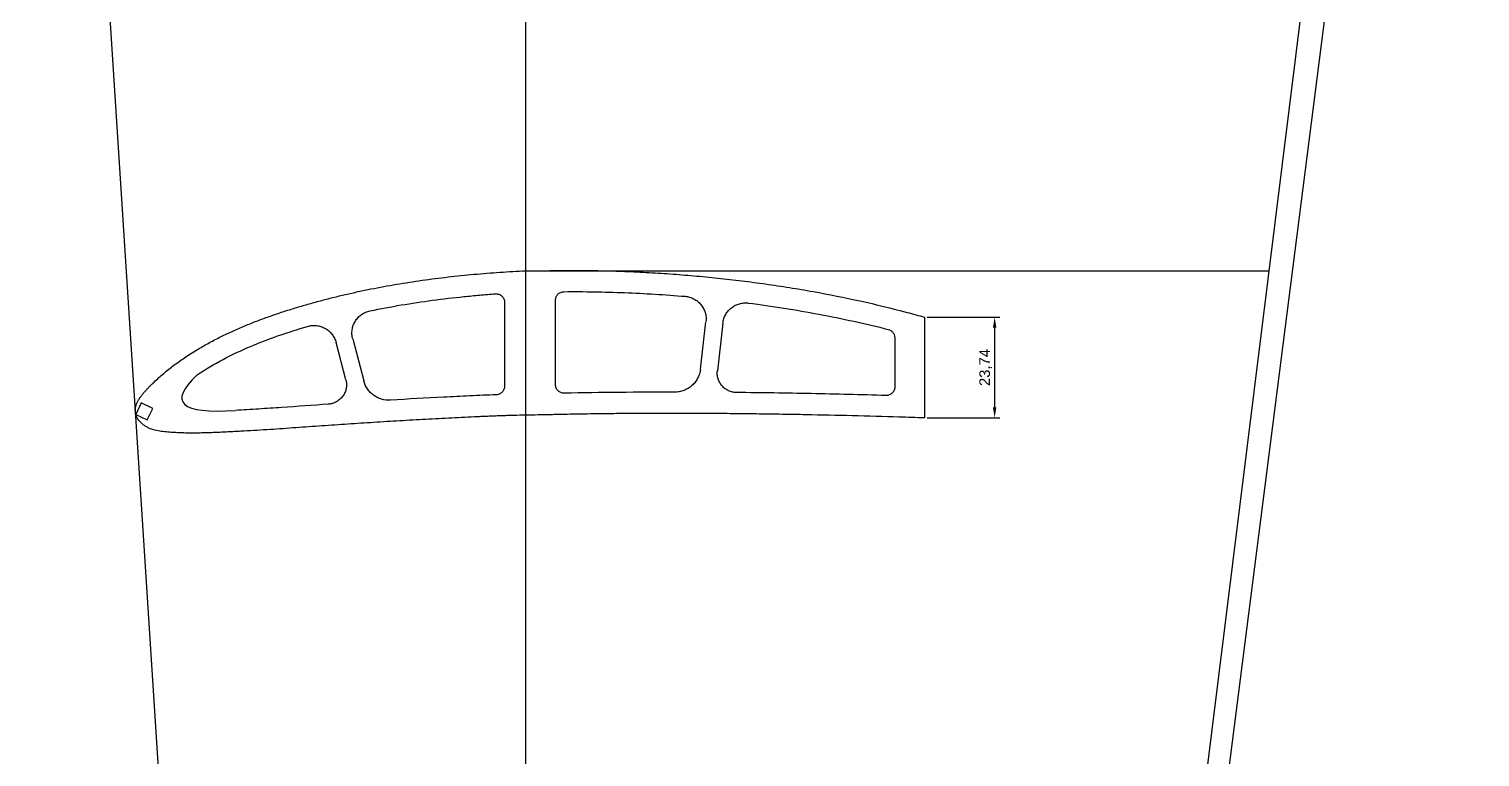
# Model space of a CAD drawing. Header units: millimetres. Extents: x -11497 to 404, y -3854 to 414.
# Drawn here: x -7412.3 to -7070.5, y -1305.6 to -1134 of the extents above; entities that cross this region are included whole.
import ezdxf

# ---------------------------------------------------------------- set-up
doc = ezdxf.new("R2010")
doc.units = ezdxf.units.MM
doc.layers.add('11', color=80, linetype='Continuous')
doc.layers.add('剖面线层', color=2, linetype='Continuous', lineweight=25)
doc.layers.add('细线层', color=4, linetype='Continuous', lineweight=25)
doc.styles.get("Standard").update_dxf_attribs({"font": 'arial.ttf'})
doc.dimstyles.new('ISO-25', dxfattribs={"dimtxt": 2.5, "dimasz": 2.5, "dimexe": 1.25, "dimexo": 0.625, "dimtad": 1, "dimtxsty": 'Standard', "dimcen": 2.5, "dimadec": 0, "dimazin": 0, "dimtfac": 1, "dimtmove": 0, "dimatfit": 3, "dimfxl": 1, "dimarcsym": 0})

# ---------------------------------------------------------------- blocks, each defined once
blk = doc.blocks.new('*D29')
at = {"layer": '11', "color": 0, "lineweight": -2, "transparency": 16777216}
for p, q in [((-7200.77, -1201.96), (-7183.6, -1201.96)), ((-7184.85, -1204.46), (-7184.85, -1223.2)), ((-7200.77, -1225.7), (-7183.6, -1225.7))]:
    blk.add_line(p, q, dxfattribs=at)
at = {"layer": '11', "color": 0, "transparency": 16777216}
for points in [[(-7185.27, -1204.46), (-7184.44, -1204.46), (-7184.85, -1201.96)], [(-7185.27, -1223.2), (-7184.44, -1223.2), (-7184.85, -1225.7)]]:
    blk.add_solid(points, dxfattribs=at)
at = {"layer": 'Defpoints', "color": 0, "transparency": 16777216}
for p in [(-7201.39, -1201.96), (-7201.39, -1225.7), (-7184.85, -1225.7)]:
    blk.add_point(p, dxfattribs=at)
at = {"layer": '11', "color": 0, "transparency": 16777216, "insert": (-7186.98, -1213.83), "char_height": 2.5, "attachment_point": 5, "rotation": 90}
blk.add_mtext('23,74', dxfattribs=at)

msp = doc.modelspace()

# ---------------------------------------------------------------- linework, layer by layer
at = {"color": 7, "linetype": 'Continuous', "lineweight": 25}
for p, q in [((-7300.3064, -1198.4536), (-7300.3064, -1218.2431)), ((-7288.3064, -1217.8815), (-7288.3064, -1197.9477)), ((-7254.1705, -1214.2128), (-7252.8689, -1203.0187)), ((-7201.3906, -1201.9582), (-7201.3906, -1225.7009)), ((-7248.8742, -1203.3392), (-7250.1822, -1214.5783)), ((-7337.6974, -1216.7071), (-7340.0143, -1207.9151)), ((-7336.0951, -1207.0905), (-7333.4944, -1216.9595)), ((-7208.3906, -1206.7946), (-7208.3906, -1218.4239)), ((-7372.7683, -1215.5808), (-7372.7681, -1215.581)), ((-7385.9232, -1222.1797), (-7387.1911, -1224.8987)), ((-7383.2043, -1223.4476), (-7385.9232, -1222.1797)), ((-7384.4721, -1226.1665), (-7383.2043, -1223.4476)), ((-7387.1911, -1224.8987), (-7384.4721, -1226.1665))]:
    msp.add_line(p, q, dxfattribs=at)
for points, knots in [([(-7201.3906, -1225.7009), (-7203.3906, -1225.6372), (-7209.0476, -1225.4614), (-7218.3622, -1225.1997), (-7227.5061, -1224.993), (-7234.8214, -1224.862), (-7240.3079, -1224.7807), (-7245.7942, -1224.7163), (-7251.2804, -1224.6724), (-7256.7663, -1224.6456), (-7262.2517, -1224.6395), (-7267.7365, -1224.6543), (-7273.2207, -1224.6934), (-7277.7901, -1224.7448), (-7281.4452, -1224.7974), (-7284.1862, -1224.8447), (-7286.4702, -1224.8865), (-7288.2972, -1224.9266), (-7290.124, -1224.9629), (-7292.4072, -1225.0092), (-7294.2341, -1225.043), (-7296.1691, -1225.0851), (-7297.7015, -1225.1176), (-7299.7444, -1225.167), (-7301.2764, -1225.2111), (-7302.8081, -1225.2678), (-7304.3391, -1225.3368), (-7305.8702, -1225.4054), (-7307.9116, -1225.4946), (-7310.4628, -1225.6164), (-7313.5238, -1225.7682), (-7316.5843, -1225.9263), (-7320.6642, -1226.1481), (-7324.743, -1226.3827), (-7328.8207, -1226.6322), (-7331.8785, -1226.825), (-7334.9358, -1227.0236), (-7337.9926, -1227.228), (-7341.0489, -1227.4374), (-7344.1049, -1227.6506), (-7347.1606, -1227.8669), (-7350.2161, -1228.0834), (-7353.2718, -1228.2964), (-7356.3281, -1228.5003), (-7359.3852, -1228.6905), (-7361.9337, -1228.8329), (-7363.9728, -1228.9396), (-7365.5023, -1229.0163), (-7367.0319, -1229.0902), (-7368.5617, -1229.1593), (-7370.092, -1229.2188), (-7371.6227, -1229.2647), (-7373.154, -1229.2871), (-7374.6854, -1229.2859), (-7376.2164, -1229.251), (-7377.7466, -1229.1878), (-7379.2743, -1229.0811), (-7380.7993, -1228.941), (-7382.3174, -1228.7309), (-7383.5484, -1228.3754), (-7384.4713, -1227.9363), (-7385.0175, -1227.6056), (-7385.4291, -1227.3039), (-7385.8266, -1226.984), (-7386.1936, -1226.6286), (-7386.4809, -1226.2869), (-7386.6352, -1226.0844), (-7386.7437, -1225.9272), (-7386.8433, -1225.7642), (-7386.9318, -1225.5948), (-7387.0108, -1225.4209), (-7387.0898, -1225.2477), (-7387.1592, -1225.0711), (-7387.2051, -1224.8867), (-7387.2408, -1224.6999), (-7387.2672, -1224.5109), (-7387.2858, -1224.321), (-7387.3009, -1224.0664), (-7387.3058, -1223.7469), (-7387.2707, -1223.4293), (-7387.2362, -1223.1773), (-7387.1981, -1222.99), (-7387.1494, -1222.8051), (-7387.0752, -1222.5613), (-7386.9639, -1222.2623), (-7386.8019, -1221.9156), (-7386.5623, -1221.4648), (-7386.2173, -1220.9276), (-7385.7601, -1220.3133), (-7385.2701, -1219.7246), (-7384.7578, -1219.1556), (-7384.2284, -1218.6024), (-7383.6906, -1218.0574), (-7382.9654, -1217.3389), (-7382.0382, -1216.462), (-7380.8939, -1215.444), (-7379.7146, -1214.4669), (-7378.5077, -1213.5242), (-7376.8647, -1212.3117), (-7374.7549, -1210.8744), (-7372.1534, -1209.257), (-7369.4873, -1207.7483), (-7366.7641, -1206.3453), (-7363.9892, -1205.0476), (-7361.1715, -1203.8459), (-7358.3218, -1202.7225), (-7355.444, -1201.6728), (-7352.5433, -1200.6883), (-7349.6222, -1199.7657), (-7346.6835, -1198.9009), (-7343.7301, -1198.0873), (-7340.7637, -1197.3219), (-7337.7853, -1196.6044), (-7334.7958, -1195.9341), (-7330.7963, -1195.1026), (-7325.774, -1194.1754), (-7320.7268, -1193.3931), (-7316.6774, -1192.8473), (-7313.635, -1192.4788), (-7310.5881, -1192.1482), (-7307.5375, -1191.851), (-7304.4826, -1191.5998), (-7301.4264, -1191.3637), (-7298.3677, -1191.159), (-7296.3266, -1191.0746), (-7295.3064, -1191.0522)], [0, 0, 0, 0, 0.016133157, 0.045630185, 0.075127213, 0.089875727, 0.104624241, 0.119372755, 0.134121269, 0.148869783, 0.163618297, 0.178366811, 0.193115325, 0.207863839, 0.215238096, 0.222612353, 0.22998661, 0.233673739, 0.237360867, 0.244735124, 0.252109381, 0.252109381, 0.260360124, 0.264485496, 0.268610867, 0.272736239, 0.27686161, 0.280986982, 0.285112353, 0.293363096, 0.301613839, 0.309864582, 0.318115325, 0.334616811, 0.342867554, 0.351118297, 0.35936904, 0.367619783, 0.375870526, 0.384121269, 0.392372012, 0.400622755, 0.408873498, 0.417124241, 0.425374984, 0.433625727, 0.437751098, 0.44187647, 0.446001841, 0.450127213, 0.454252584, 0.458377956, 0.462503327, 0.466628699, 0.47075407, 0.474879442, 0.479004813, 0.483130185, 0.487255556, 0.491380928, 0.493443613, 0.495506299, 0.496537642, 0.497568985, 0.499631671, 0.500663013, 0.501178685, 0.501694356, 0.502210028, 0.502725699, 0.503241371, 0.503757042, 0.504272714, 0.504788385, 0.505304056, 0.505819728, 0.506335399, 0.506851071, 0.507882414, 0.508913756, 0.509429428, 0.509945099, 0.510460771, 0.510976442, 0.512007785, 0.513039128, 0.514070471, 0.516133157, 0.518195842, 0.520258528, 0.522321214, 0.5243839, 0.526446585, 0.528509271, 0.532634642, 0.536760014, 0.540885385, 0.545010757, 0.549136128, 0.557386871, 0.565637614, 0.573888357, 0.5821391, 0.590389843, 0.598640586, 0.606891329, 0.615142072, 0.623392815, 0.631643558, 0.639894301, 0.648145044, 0.656395787, 0.66464653, 0.672897273, 0.681148016, 0.697649502, 0.714150988, 0.722401731, 0.730652474, 0.738903217, 0.74715396, 0.755404703, 0.763655446, 0.771906189, 0.780156932, 0.780156932, 0.780156932, 0.780156932]), ([(-7295.3064, -1191.0522), (-7294.3621, -1191.0462), (-7292.4736, -1191.0307), (-7289.6412, -1190.9925), (-7286.8088, -1190.9457), (-7283.976, -1190.936), (-7281.1433, -1190.9455), (-7277.3666, -1190.9995), (-7273.5909, -1191.1013), (-7269.817, -1191.2553), (-7266.0446, -1191.4406), (-7261.3325, -1191.7367), (-7255.6847, -1192.1867), (-7250.0456, -1192.7349), (-7244.4163, -1193.3764), (-7238.7991, -1194.115), (-7233.1956, -1194.9527), (-7225.7471, -1196.2132), (-7216.4866, -1198.068), (-7207.7683, -1200.2), (-7202.7566, -1201.5729), (-7201.3906, -1201.9582)], [0.476515286, 0.476515286, 0.476515286, 0.476515286, 0.492140286, 0.507765286, 0.523390286, 0.539015286, 0.554640286, 0.570265286, 0.601515286, 0.617140286, 0.632765286, 0.664015286, 0.695265286, 0.726515286, 0.757765286, 0.789015286, 0.820265286, 0.851515286, 0.914015286, 0.976515286, 1, 1, 1, 1]), ([(-7288.3064, -1197.9477), (-7288.3064, -1197.8163), (-7288.2936, -1197.6871), (-7288.2434, -1197.4329), (-7288.2053, -1197.3066), (-7288.106, -1197.0655), (-7288.0453, -1196.9511), (-7287.9017, -1196.7345), (-7287.8181, -1196.6318), (-7287.544, -1196.3553), (-7287.3231, -1196.206), (-7286.8458, -1196.0044), (-7286.5851, -1195.9498), (-7286.3224, -1195.9477)], [0, 0, 0, 0, 0.125, 0.125, 0.25, 0.25, 0.375, 0.375, 0.5, 0.5, 0.75, 0.75, 1, 1, 1, 1]), ([(-7286.3224, -1195.9477), (-7281.5544, -1195.9096), (-7276.7905, -1195.9861), (-7267.2705, -1196.3554), (-7262.5144, -1196.6473), (-7257.7619, -1197.0432)], [0, 0, 0, 0, 0.5, 0.5, 1, 1, 1, 1]), ([(-7331.9836, -1200.4586), (-7327.1084, -1199.4523), (-7322.208, -1198.6342), (-7314.825, -1197.6475), (-7312.3583, -1197.3608), (-7308.6514, -1196.9818), (-7307.4145, -1196.8646), (-7304.9378, -1196.6525), (-7303.6984, -1196.554), (-7302.4585, -1196.4594)], [0, 0, 0, 0, 0.5, 0.5, 0.75, 0.75, 0.875, 0.875, 1, 1, 1, 1]), ([(-7302.4585, -1196.4594), (-7302.3204, -1196.4489), (-7302.1836, -1196.4527), (-7301.9127, -1196.488), (-7301.7769, -1196.5201), (-7301.518, -1196.6105), (-7301.3943, -1196.6684), (-7301.1588, -1196.8099), (-7301.0476, -1196.8935), (-7300.747, -1197.1719), (-7300.5837, -1197.4014), (-7300.4193, -1197.7772), (-7300.3768, -1197.9101), (-7300.3206, -1198.1787), (-7300.3064, -1198.3151), (-7300.3064, -1198.4536)], [0, 0, 0, 0, 0.125, 0.125, 0.25, 0.25, 0.375, 0.375, 0.5, 0.5, 0.75, 0.75, 0.875, 0.875, 1, 1, 1, 1]), ([(-7257.7613, -1197.0433), (-7257.4004, -1197.0734), (-7257.0486, -1197.139), (-7256.534, -1197.2888), (-7256.3647, -1197.3473), (-7256.0307, -1197.4819), (-7255.8658, -1197.5583), (-7255.389, -1197.8089), (-7255.0911, -1198.0057), (-7254.5349, -1198.4586), (-7254.2767, -1198.7162), (-7253.8236, -1199.269), (-7253.6253, -1199.5667), (-7253.2872, -1200.2058), (-7253.1522, -1200.5389), (-7253.0009, -1201.0528), (-7252.959, -1201.2268), (-7252.8924, -1201.5803), (-7252.8678, -1201.7604), (-7252.8217, -1202.2989), (-7252.827, -1202.6582), (-7252.8688, -1203.018)], [0, 0, 0, 0, 0.125, 0.125, 0.1875, 0.1875, 0.25, 0.25, 0.375, 0.375, 0.5, 0.5, 0.625, 0.625, 0.75, 0.75, 0.8125, 0.8125, 0.875, 0.875, 1, 1, 1, 1]), ([(-7248.8741, -1203.3386), (-7248.8327, -1202.9831), (-7248.7569, -1202.6377), (-7248.5934, -1202.1341), (-7248.5306, -1201.9686), (-7248.388, -1201.6427), (-7248.3078, -1201.482), (-7248.0468, -1201.0179), (-7247.8444, -1200.7289), (-7247.3828, -1200.1914), (-7247.1219, -1199.9426), (-7246.5649, -1199.5078), (-7246.2665, -1199.3187), (-7245.6291, -1198.9986), (-7245.2961, -1198.8712), (-7244.6155, -1198.6846), (-7244.2631, -1198.6243), (-7243.5516, -1198.5748), (-7243.1963, -1198.5852), (-7242.8413, -1198.6312)], [0, 0, 0, 0, 0.125, 0.125, 0.1875, 0.1875, 0.25, 0.25, 0.375, 0.375, 0.5, 0.5, 0.625, 0.625, 0.75, 0.75, 0.875, 0.875, 1, 1, 1, 1]), ([(-7242.8406, -1198.6313), (-7237.2644, -1199.3545), (-7231.7272, -1200.2204), (-7220.7447, -1202.2868), (-7215.2994, -1203.4877), (-7209.9, -1204.856)], [0, 0, 0, 0, 0.5, 0.5, 1, 1, 1, 1]), ([(-7336.0953, -1207.0898), (-7336.1888, -1206.7348), (-7336.2447, -1206.3764), (-7336.2744, -1205.8341), (-7336.2752, -1205.6525), (-7336.2581, -1205.2876), (-7336.2401, -1205.1045), (-7336.1592, -1204.565), (-7336.0696, -1204.2143), (-7335.8818, -1203.7019), (-7335.8097, -1203.5324), (-7335.6498, -1203.2042), (-7335.562, -1203.0453), (-7335.276, -1202.5837), (-7335.0548, -1202.2956), (-7334.5505, -1201.7626), (-7334.2756, -1201.5261), (-7333.6821, -1201.1109), (-7333.3598, -1200.9309), (-7332.6905, -1200.6425), (-7332.3436, -1200.5329), (-7331.984, -1200.4587)], [0, 0, 0, 0, 0.125, 0.125, 0.1875, 0.1875, 0.25, 0.25, 0.375, 0.375, 0.4375, 0.4375, 0.5, 0.5, 0.625, 0.625, 0.75, 0.75, 0.875, 0.875, 1, 1, 1, 1]), ([(-7372.7681, -1215.581), (-7370.7693, -1214.2401), (-7368.7169, -1213.0206), (-7364.519, -1210.7928), (-7362.3716, -1209.7886), (-7358.0036, -1207.9461), (-7355.7857, -1207.1016), (-7351.2975, -1205.5313), (-7349.0271, -1204.8058), (-7346.7345, -1204.1304)], [0, 0, 0, 0, 0.25, 0.25, 0.5, 0.5, 0.75, 0.75, 1, 1, 1, 1]), ([(-7346.7333, -1204.1301), (-7346.3865, -1204.028), (-7346.0355, -1203.9621), (-7345.5027, -1203.9157), (-7345.3241, -1203.9089), (-7344.9647, -1203.9135), (-7344.7837, -1203.9249), (-7344.2495, -1203.9856), (-7343.9012, -1204.0608), (-7343.22, -1204.2806), (-7342.8865, -1204.4266), (-7342.2647, -1204.7764), (-7341.9724, -1204.9811), (-7341.4263, -1205.4524), (-7341.1795, -1205.7132), (-7340.8522, -1206.1359), (-7340.75, -1206.2824), (-7340.5597, -1206.5865), (-7340.4713, -1206.7449), (-7340.2325, -1207.2288), (-7340.1066, -1207.5648), (-7340.0145, -1207.9143)], [0, 0, 0, 0, 0.125, 0.125, 0.1875, 0.1875, 0.25, 0.25, 0.375, 0.375, 0.5, 0.5, 0.625, 0.625, 0.75, 0.75, 0.8125, 0.8125, 0.875, 0.875, 1, 1, 1, 1]), ([(-7209.9, -1204.856), (-7209.6843, -1204.9107), (-7209.4834, -1204.9988), (-7209.1113, -1205.2418), (-7208.9494, -1205.3906), (-7208.6765, -1205.7408), (-7208.5715, -1205.9345), (-7208.4272, -1206.3539), (-7208.3906, -1206.5721), (-7208.3906, -1206.7946)], [0, 0, 0, 0, 0.25, 0.25, 0.5, 0.5, 0.75, 0.75, 1, 1, 1, 1]), ([(-7337.6972, -1216.7075), (-7337.6103, -1217.0373), (-7337.5613, -1217.3704), (-7337.5358, -1218.0432), (-7337.5607, -1218.3863), (-7337.6832, -1219.0489), (-7337.7798, -1219.3712), (-7338.0462, -1219.9973), (-7338.2125, -1220.2922), (-7338.6045, -1220.839), (-7338.8342, -1221.0948), (-7339.3375, -1221.5439), (-7339.6112, -1221.7392), (-7340.0557, -1221.9875), (-7340.2092, -1222.0625), (-7340.5202, -1222.1936), (-7340.6785, -1222.2504), (-7341.1618, -1222.3944), (-7341.4979, -1222.4559), (-7341.8381, -1222.4795)], [0, 0, 0, 0, 0.125, 0.125, 0.25, 0.25, 0.375, 0.375, 0.5, 0.5, 0.625, 0.625, 0.75, 0.75, 0.8125, 0.8125, 0.875, 0.875, 1, 1, 1, 1]), ([(-7254.1706, -1214.2132), (-7254.214, -1214.5863), (-7254.2907, -1214.9497), (-7254.5078, -1215.6578), (-7254.6496, -1216.0048), (-7254.9948, -1216.6685), (-7255.1953, -1216.9804), (-7255.5366, -1217.4191), (-7255.6572, -1217.5604), (-7255.9124, -1217.8332), (-7256.0473, -1217.9647), (-7256.465, -1218.3365), (-7256.7629, -1218.5565), (-7257.3972, -1218.9419), (-7257.7371, -1219.1081), (-7258.432, -1219.3725), (-7258.7886, -1219.4723), (-7259.5199, -1219.6072), (-7259.896, -1219.6419), (-7260.2717, -1219.6416)], [0, 0, 0, 0, 0.125, 0.125, 0.25, 0.25, 0.375, 0.375, 0.4375, 0.4375, 0.5, 0.5, 0.625, 0.625, 0.75, 0.75, 0.875, 0.875, 1, 1, 1, 1]), ([(-7245.6473, -1219.7199), (-7245.9724, -1219.7166), (-7246.2914, -1219.6795), (-7246.9176, -1219.54), (-7247.2281, -1219.4357), (-7247.8132, -1219.168), (-7248.0893, -1219.0051), (-7248.4783, -1218.7166), (-7248.6042, -1218.6126), (-7248.8416, -1218.3944), (-7249.0662, -1218.1651), (-7249.2657, -1217.9138), (-7249.4525, -1217.6514), (-7249.54, -1217.5138), (-7249.7782, -1217.0913), (-7249.9054, -1216.797), (-7250.098, -1216.1837), (-7250.1628, -1215.8624), (-7250.223, -1215.2229), (-7250.2199, -1214.9016), (-7250.1823, -1214.5787)], [0, 0, 0, 0, 0.125, 0.125, 0.25, 0.25, 0.375, 0.375, 0.4375, 0.4375, 0.5, 0.5625, 0.5625, 0.625, 0.625, 0.75, 0.75, 0.875, 0.875, 1, 1, 1, 1]), ([(-7327.1859, -1221.5219), (-7327.8943, -1221.565), (-7328.5911, -1221.4873), (-7329.6124, -1221.1905), (-7329.9396, -1221.0637), (-7330.5682, -1220.7566), (-7330.8709, -1220.5754), (-7331.4447, -1220.1601), (-7331.7099, -1219.9307), (-7332.1984, -1219.4296), (-7332.4228, -1219.1564), (-7333.0226, -1218.281), (-7333.3135, -1217.6462), (-7333.4943, -1216.9599)], [0, 0, 0, 0, 0.25, 0.25, 0.375, 0.375, 0.5, 0.5, 0.625, 0.625, 0.75, 0.75, 1, 1, 1, 1]), ([(-7302.2324, -1220.2423), (-7303.2729, -1220.2808), (-7304.3128, -1220.3294), (-7306.3929, -1220.4223), (-7307.4331, -1220.4673), (-7310.553, -1220.6121), (-7312.6326, -1220.7154), (-7318.8708, -1221.0353), (-7323.0286, -1221.2691), (-7327.1855, -1221.5219)], [0, 0, 0, 0, 0.125, 0.125, 0.25, 0.25, 0.5, 0.5, 1, 1, 1, 1]), ([(-7300.3064, -1218.2431), (-7300.3064, -1218.3721), (-7300.3188, -1218.4989), (-7300.3671, -1218.7486), (-7300.4037, -1218.8726), (-7300.4995, -1219.1102), (-7300.5581, -1219.2231), (-7300.6966, -1219.437), (-7300.7773, -1219.5389), (-7300.9542, -1219.7226), (-7301.0506, -1219.8054), (-7301.2599, -1219.9527), (-7301.3725, -1220.0167), (-7301.7207, -1220.1728), (-7301.9747, -1220.2327), (-7302.2324, -1220.2423)], [0, 0, 0, 0, 0.125, 0.125, 0.25, 0.25, 0.375, 0.375, 0.5, 0.5, 0.625, 0.625, 0.75, 0.75, 1, 1, 1, 1]), ([(-7286.2674, -1219.8816), (-7286.4011, -1219.8842), (-7286.5328, -1219.8735), (-7286.7923, -1219.8265), (-7286.9215, -1219.7896), (-7287.168, -1219.6917), (-7287.2851, -1219.6311), (-7287.507, -1219.4869), (-7287.6121, -1219.4026), (-7287.8948, -1219.1254), (-7288.0475, -1218.9006), (-7288.252, -1218.4146), (-7288.3064, -1218.1489), (-7288.3064, -1217.8815)], [0, 0, 0, 0, 0.125, 0.125, 0.25, 0.25, 0.375, 0.375, 0.5, 0.5, 0.75, 0.75, 1, 1, 1, 1]), ([(-7210.4482, -1220.4219), (-7216.3129, -1220.2528), (-7222.1783, -1220.105), (-7233.9109, -1219.8685), (-7239.7781, -1219.7783), (-7245.6464, -1219.7199)], [0, 0, 0, 0, 0.5, 0.5, 1, 1, 1, 1]), ([(-7208.3906, -1218.4239), (-7208.3906, -1218.5583), (-7208.404, -1218.6905), (-7208.4567, -1218.9505), (-7208.4965, -1219.0796), (-7208.6004, -1219.3252), (-7208.6639, -1219.4415), (-7208.8141, -1219.6613), (-7208.9014, -1219.7649), (-7209.1868, -1220.0422), (-7209.4168, -1220.1899), (-7209.7873, -1220.3343), (-7209.9171, -1220.3706), (-7210.1807, -1220.4162), (-7210.3138, -1220.4258), (-7210.4482, -1220.4219)], [0, 0, 0, 0, 0.125, 0.125, 0.25, 0.25, 0.375, 0.375, 0.5, 0.5, 0.75, 0.75, 0.875, 0.875, 1, 1, 1, 1]), ([(-7341.8364, -1222.4794), (-7345.4843, -1222.7323), (-7349.1314, -1222.9966), (-7354.6033, -1223.3739), (-7356.4275, -1223.4956), (-7360.0772, -1223.7212), (-7361.9027, -1223.8237), (-7363.7287, -1223.9186)], [0, 0, 0, 0, 0.5, 0.5, 0.75, 0.75, 1, 1, 1, 1])]:
    msp.add_open_spline(points, degree=3, knots=knots, dxfattribs=at)
for points in [[(-7372.7683, -1215.5808), (-7379.6219, -1222.038), (-7376.6099, -1224.8173), (-7363.7323, -1223.9188)], [(-7260.2721, -1219.6416), (-7268.938, -1219.6366), (-7277.6032, -1219.7124), (-7286.2674, -1219.8816)], [(-7363.7287, -1223.9186), (-7363.7299, -1223.9186), (-7363.7311, -1223.9187), (-7363.7323, -1223.9187)]]:
    msp.add_open_spline(points, degree=3, dxfattribs=at)
at = {"layer": '剖面线层'}
for p, q in [((-7151.1929, -1441.0522), (-7070.5131, -791.0522)), ((-7371.471, -1469.4831), (-7412.3432, -833.5636)), ((-7295.3064, -1441.0522), (-7295.3064, -916.0522)), ((-7295.3064, -1191.0522), (-7120.1607, -1191.0522))]:
    msp.add_line(p, q, dxfattribs=at)
at = {"layer": '细线层'}
msp.add_line((-7070.5131, -843.4719), (-7151.1894, -1477.2336), dxfattribs=at)

# ---------------------------------------------------------------- dimensions: what is measured, and where the dimension line sits
at = {"layer": '11'}
dim = msp.add_linear_dim(base=(-7184.852, -1225.7009), p1=(-7201.3906, -1201.9582), p2=(-7201.3906, -1225.7009), angle=90, dimstyle='ISO-25', dxfattribs=at)
dim.commit()
dim.dimension.update_dxf_attribs({"geometry": '*D29', "text_midpoint": (-7186.9794, -1213.8295)})

doc.saveas('drawing.dxf')
